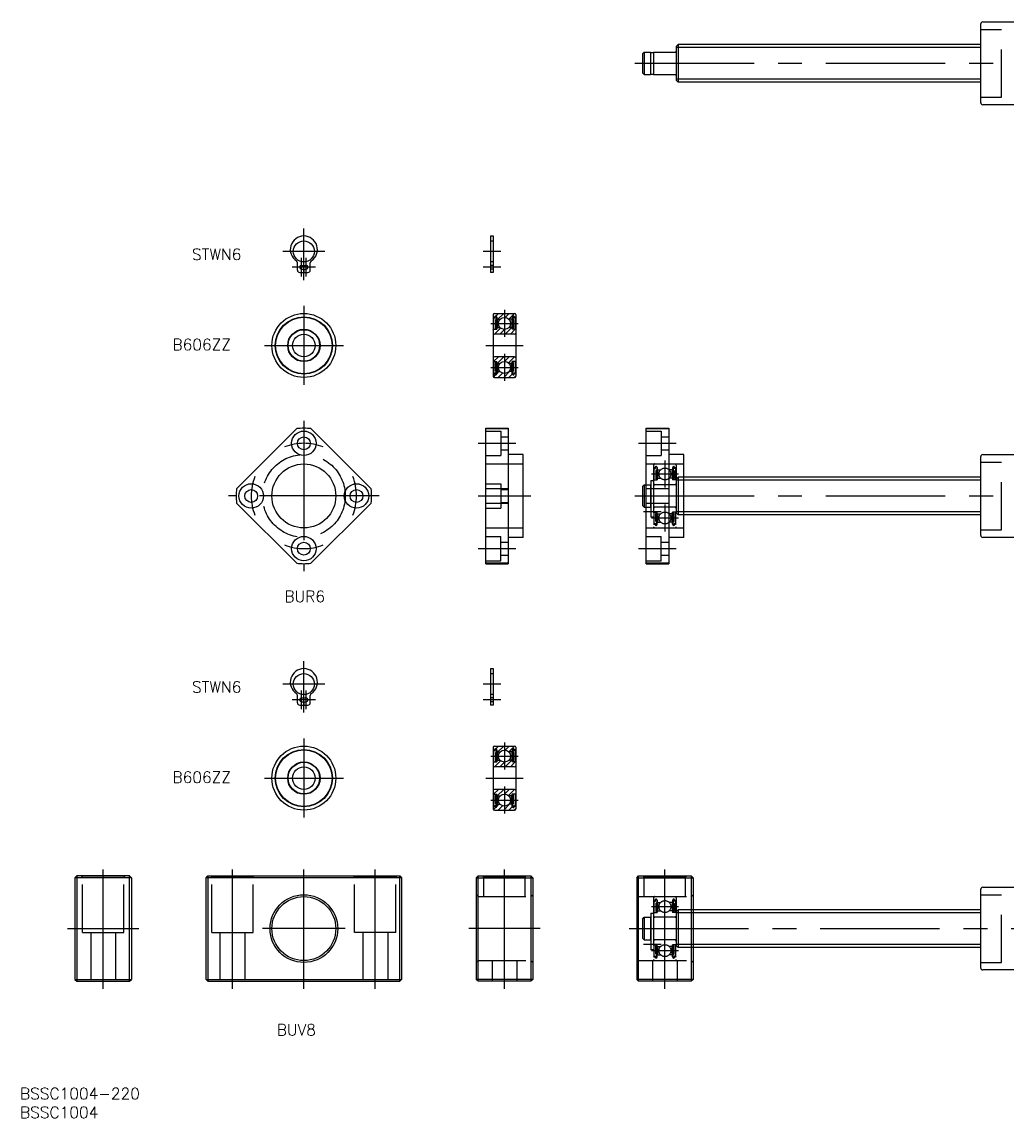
# Model space of a CAD drawing. Extents: x -75 to 466, y -50 to 252.
# Drawn here: x -75 to 187, y -50.4 to 241 of the extents above; entities that cross this region are included whole.
import ezdxf

# ---------------------------------------------------------------- set-up
doc = ezdxf.new("R2010")
doc.units = 0
doc.linetypes.add('CENTER', pattern=[50.8, 31.75, -6.35, 6.35, -6.35])
doc.linetypes.add('DASHED', pattern=[19.05, 12.7, -6.35])
doc.layers.get('0').update_dxf_attribs({"linetype": 'CONTINUOUS'})
doc.layers.add('CENTER', color=1, linetype='CENTER')
doc.styles.get("Standard").update_dxf_attribs({"font": 'txt.shx', "height": 3, "bigfont": 'bigfont.shx'})

msp = doc.modelspace()

# ---------------------------------------------------------------- linework, layer by layer
at = {"color": 7, "linetype": 'CONTINUOUS'}
for p, q in [((180, 219.5), (180, 240.5)), ((180.5, 241), (198.1, 241)), ((99.5, 235), (99, 234.5)), ((99, 234.5), (99, 225.5)), ((180, 235), (99.5, 235)), ((99.5, 235), (99.5, 225)), ((90, 232.5), (90.5, 233)), ((90, 232.5), (90, 227.5)), ((90.5, 233), (90.5, 227)), ((90.5, 233), (92.2, 233)), ((92.2, 233), (92.2, 227)), ((92.2, 232.85), (93, 232.85)), ((93, 233), (93, 227)), ((93, 233), (98.8, 233)), ((90.5, 227), (90, 227.5)), ((90.5, 227), (92.2, 227)), ((92.2, 227.15), (93, 227.15)), ((93, 227), (98.8, 227)), ((99, 225.5), (99.5, 225)), ((180, 225), (99.5, 225)), ((198.1, 219), (180.5, 219)), ((49.65, 184.1), (49.65, 174.4)), ((49.65, 184.1), (50.35, 184.1)), ((50.35, 184.1), (50.35, 174.4)), ((-1.7, 175), (-1.7, 176.99)), ((-0.6, 176.3), (0.6, 176.3)), ((-0.6, 175.3), (0.6, 175.3)), ((0, 176.3), (0, 177.2)), ((0, 175.3), (0, 174.4)), ((1.7, 175), (1.7, 176.99)), ((-1.1, 174.4), (1.1, 174.4)), ((50.35, 174.4), (49.65, 174.4)), ((50.35, 163.2), (50.35, 146.8)), ((50.65, 163.5), (56.05, 163.5)), ((56.35, 163.2), (56.35, 146.8)), ((50.45, 162.5), (50.35, 162.6)), ((50.45, 162.5), (50.45, 159.3)), ((50.45, 162.5), (50.66, 162.5)), ((50.66, 162.5), (50.77, 162.67)), ((50.71, 162.33), (50.82, 162.27)), ((50.77, 162.44), (50.88, 162.61)), ((50.88, 162.37), (50.77, 162.44)), ((50.82, 162.27), (50.88, 162.37)), ((51.17, 161.95), (50.92, 161.7)), ((50.92, 161.7), (50.92, 159.65)), ((51.29, 161.9), (51.04, 161.65)), ((51.04, 159.65), (51.04, 161.65)), ((51.17, 162.53), (51.17, 161.95)), ((51.29, 162.53), (51.29, 159.3)), ((51.39, 161.95), (51.29, 162.05)), ((51.39, 161.95), (51.39, 159.75)), ((51.39, 161.95), (52.21, 161.95)), ((55.31, 161.95), (54.49, 161.95)), ((55.31, 161.95), (55.41, 162.05)), ((55.31, 161.95), (55.31, 159.75)), ((55.41, 162.53), (55.41, 159.3)), ((55.41, 161.9), (55.66, 161.65)), ((55.53, 162.53), (55.53, 161.95)), ((55.53, 161.95), (55.78, 161.7)), ((55.66, 159.65), (55.66, 161.65)), ((55.78, 161.7), (55.78, 159.65)), ((55.93, 162.44), (55.82, 162.61)), ((55.82, 162.37), (55.93, 162.44)), ((55.88, 162.27), (55.82, 162.37)), ((55.99, 162.33), (55.88, 162.27)), ((56.04, 162.5), (55.93, 162.67)), ((56.25, 162.5), (56.04, 162.5)), ((56.25, 162.5), (56.35, 162.6)), ((56.25, 159.3), (56.25, 162.5)), ((50.35, 159.2), (50.45, 159.3)), ((50.45, 159.3), (51.29, 159.3)), ((56.05, 158), (50.65, 158)), ((51.23, 159.65), (51.04, 159.65)), ((51.04, 159.52), (51.23, 159.52)), ((51.23, 159.52), (51.23, 159.65)), ((51.29, 159.65), (51.39, 159.75)), ((51.39, 159.75), (52.21, 159.75)), ((55.31, 159.75), (54.49, 159.75)), ((55.41, 159.65), (55.31, 159.75)), ((56.25, 159.3), (55.41, 159.3)), ((55.47, 159.52), (55.47, 159.65)), ((55.47, 159.65), (55.66, 159.65)), ((55.66, 159.52), (55.47, 159.52)), ((56.35, 159.2), (56.25, 159.3)), ((56.05, 152), (50.65, 152)), ((50.35, 150.8), (50.45, 150.7)), ((50.45, 150.7), (50.45, 147.5)), ((50.45, 150.7), (51.29, 150.7)), ((50.92, 148.3), (50.92, 150.35)), ((51.04, 150.48), (51.23, 150.48)), ((51.23, 150.35), (51.04, 150.35)), ((51.04, 150.35), (51.04, 148.35)), ((51.23, 150.48), (51.23, 150.35)), ((51.29, 147.47), (51.29, 150.7)), ((51.29, 150.35), (51.39, 150.25)), ((51.39, 150.25), (51.39, 148.05)), ((51.39, 150.25), (52.21, 150.25)), ((55.31, 150.25), (54.49, 150.25)), ((55.41, 150.35), (55.31, 150.25)), ((55.31, 148.05), (55.31, 150.25)), ((56.25, 150.7), (55.41, 150.7)), ((55.41, 147.47), (55.41, 150.7)), ((55.66, 150.48), (55.47, 150.48)), ((55.47, 150.48), (55.47, 150.35)), ((55.47, 150.35), (55.66, 150.35)), ((55.66, 150.35), (55.66, 148.35)), ((55.78, 148.3), (55.78, 150.35)), ((56.35, 150.8), (56.25, 150.7)), ((56.25, 147.5), (56.25, 150.7)), ((50.45, 147.5), (50.35, 147.4)), ((50.45, 147.5), (50.66, 147.5)), ((50.65, 146.5), (56.05, 146.5)), ((50.66, 147.5), (50.77, 147.33)), ((50.71, 147.67), (50.82, 147.73)), ((50.88, 147.63), (50.77, 147.56)), ((50.77, 147.56), (50.88, 147.39)), ((50.82, 147.73), (50.88, 147.63)), ((51.17, 148.05), (50.92, 148.3)), ((51.29, 148.1), (51.04, 148.35)), ((51.17, 147.47), (51.17, 148.05)), ((51.39, 148.05), (51.29, 147.95)), ((51.39, 148.05), (52.21, 148.05)), ((55.31, 148.05), (54.49, 148.05)), ((55.31, 148.05), (55.41, 147.95)), ((55.41, 148.1), (55.66, 148.35)), ((55.53, 148.05), (55.78, 148.3)), ((55.53, 147.47), (55.53, 148.05)), ((55.88, 147.73), (55.82, 147.63)), ((55.82, 147.63), (55.93, 147.56)), ((55.93, 147.56), (55.82, 147.39)), ((55.99, 147.67), (55.88, 147.73)), ((56.04, 147.5), (55.93, 147.33)), ((56.25, 147.5), (56.04, 147.5)), ((56.25, 147.5), (56.35, 147.4)), ((-1.9, 132.9), (-17.9, 116.9)), ((1.9, 132.9), (17.9, 116.9)), ((48.35, 97), (48.35, 133)), ((48.35, 133), (54.35, 133)), ((48.35, 132.9), (54.35, 132.9)), ((54.35, 133), (54.35, 97)), ((91, 97), (91, 133)), ((91, 133), (97, 133)), ((91, 132.9), (97, 132.9)), ((97, 133), (97, 97)), ((58.35, 126), (54.35, 126)), ((58.35, 104), (58.35, 126)), ((101, 126), (97, 126)), ((101, 104), (101, 126)), ((180, 104.5), (180, 125.5)), ((180.5, 126), (198.1, 126)), ((180, 120), (101, 120)), ((54.35, 116.9), (48.35, 116.9)), ((90, 117.5), (90.5, 118)), ((90, 117.5), (90, 112.5)), ((90.5, 118), (90.5, 112)), ((90.5, 118), (91, 118)), ((97, 116.9), (91, 116.9)), ((-1.9, 97.1), (-17.9, 113.1)), ((17.9, 113.1), (1.9, 97.1)), ((48.35, 113.1), (54.35, 113.1)), ((90.5, 112), (90, 112.5)), ((90.5, 112), (91, 112)), ((91, 113.1), (97, 113.1)), ((180, 110), (101, 110)), ((58.35, 104), (54.35, 104)), ((101, 104), (97, 104)), ((198.1, 104), (180.5, 104)), ((54.35, 97.1), (48.35, 97.1)), ((48.35, 97), (54.35, 97)), ((97, 97.1), (91, 97.1)), ((91, 97), (97, 97)), ((49.65, 69.1), (49.65, 59.4)), ((49.65, 69.1), (50.35, 69.1)), ((50.35, 69.1), (50.35, 59.4)), ((-1.7, 60), (-1.7, 61.99)), ((-0.6, 61.3), (0.6, 61.3)), ((0, 61.3), (0, 62.2)), ((1.7, 60), (1.7, 61.99)), ((-1.1, 59.4), (1.1, 59.4)), ((-0.6, 60.3), (0.6, 60.3)), ((0, 60.3), (0, 59.4)), ((50.35, 59.4), (49.65, 59.4)), ((50.35, 48.2), (50.35, 31.8)), ((50.45, 47.5), (50.35, 47.6)), ((50.45, 47.5), (50.45, 44.3)), ((50.45, 47.5), (50.66, 47.5)), ((50.65, 48.5), (56.05, 48.5)), ((50.66, 47.5), (50.77, 47.67)), ((50.71, 47.33), (50.82, 47.27)), ((50.77, 47.44), (50.88, 47.61)), ((50.88, 47.37), (50.77, 47.44)), ((50.82, 47.27), (50.88, 47.37)), ((51.17, 46.95), (50.92, 46.7)), ((50.92, 46.7), (50.92, 44.65)), ((51.29, 46.9), (51.04, 46.65)), ((51.04, 44.65), (51.04, 46.65)), ((51.17, 47.53), (51.17, 46.95)), ((51.29, 47.53), (51.29, 44.3)), ((51.39, 46.95), (51.29, 47.05)), ((51.39, 46.95), (51.39, 44.75)), ((51.39, 46.95), (52.21, 46.95)), ((55.31, 46.95), (54.49, 46.95)), ((55.31, 46.95), (55.41, 47.05)), ((55.31, 46.95), (55.31, 44.75)), ((55.41, 47.53), (55.41, 44.3)), ((55.41, 46.9), (55.66, 46.65)), ((55.53, 47.53), (55.53, 46.95)), ((55.53, 46.95), (55.78, 46.7)), ((55.66, 44.65), (55.66, 46.65)), ((55.78, 46.7), (55.78, 44.65)), ((55.93, 47.44), (55.82, 47.61)), ((55.82, 47.37), (55.93, 47.44)), ((55.88, 47.27), (55.82, 47.37)), ((55.99, 47.33), (55.88, 47.27)), ((56.04, 47.5), (55.93, 47.67)), ((56.25, 47.5), (56.04, 47.5)), ((56.25, 47.5), (56.35, 47.6)), ((56.25, 44.3), (56.25, 47.5)), ((56.35, 48.2), (56.35, 31.8)), ((50.35, 44.2), (50.45, 44.3)), ((50.45, 44.3), (51.29, 44.3)), ((51.23, 44.65), (51.04, 44.65)), ((51.04, 44.52), (51.23, 44.52)), ((51.23, 44.52), (51.23, 44.65)), ((51.29, 44.65), (51.39, 44.75)), ((51.39, 44.75), (52.21, 44.75)), ((55.31, 44.75), (54.49, 44.75)), ((55.41, 44.65), (55.31, 44.75)), ((56.25, 44.3), (55.41, 44.3)), ((55.47, 44.52), (55.47, 44.65)), ((55.47, 44.65), (55.66, 44.65)), ((55.66, 44.52), (55.47, 44.52)), ((56.35, 44.2), (56.25, 44.3)), ((56.05, 43), (50.65, 43)), ((50.35, 35.8), (50.45, 35.7)), ((50.45, 35.7), (50.45, 32.5)), ((50.45, 35.7), (51.29, 35.7)), ((56.05, 37), (50.65, 37)), ((50.92, 33.3), (50.92, 35.35)), ((51.04, 35.48), (51.23, 35.48)), ((51.04, 35.35), (51.04, 33.35)), ((51.23, 35.35), (51.04, 35.35)), ((51.23, 35.48), (51.23, 35.35)), ((51.29, 32.47), (51.29, 35.7)), ((51.29, 35.35), (51.39, 35.25)), ((51.39, 35.25), (51.39, 33.05)), ((51.39, 35.25), (52.21, 35.25)), ((55.31, 35.25), (54.49, 35.25)), ((55.41, 35.35), (55.31, 35.25)), ((55.31, 33.05), (55.31, 35.25)), ((55.41, 32.47), (55.41, 35.7)), ((56.25, 35.7), (55.41, 35.7)), ((55.66, 35.48), (55.47, 35.48)), ((55.47, 35.48), (55.47, 35.35)), ((55.47, 35.35), (55.66, 35.35)), ((55.66, 35.35), (55.66, 33.35)), ((55.78, 33.3), (55.78, 35.35)), ((56.35, 35.8), (56.25, 35.7)), ((56.25, 32.5), (56.25, 35.7)), ((50.45, 32.5), (50.35, 32.4)), ((50.45, 32.5), (50.66, 32.5)), ((50.66, 32.5), (50.77, 32.33)), ((50.71, 32.67), (50.82, 32.73)), ((50.88, 32.63), (50.77, 32.56)), ((50.77, 32.56), (50.88, 32.39)), ((50.82, 32.73), (50.88, 32.63)), ((51.17, 33.05), (50.92, 33.3)), ((51.29, 33.1), (51.04, 33.35)), ((51.17, 32.47), (51.17, 33.05)), ((51.39, 33.05), (51.29, 32.95)), ((51.39, 33.05), (52.21, 33.05)), ((55.31, 33.05), (54.49, 33.05)), ((55.31, 33.05), (55.41, 32.95)), ((55.41, 33.1), (55.66, 33.35)), ((55.53, 33.05), (55.78, 33.3)), ((55.53, 32.47), (55.53, 33.05)), ((55.88, 32.73), (55.82, 32.63)), ((55.82, 32.63), (55.93, 32.56)), ((55.93, 32.56), (55.82, 32.39)), ((55.99, 32.67), (55.88, 32.73)), ((56.04, 32.5), (55.93, 32.33)), ((56.25, 32.5), (56.04, 32.5)), ((56.25, 32.5), (56.35, 32.4)), ((50.65, 31.5), (56.05, 31.5)), ((-60.35, 14), (-60.85, 13.5)), ((-60.85, 13.5), (-60.85, -13.5)), ((-45.85, 13.5), (-60.85, 13.5)), ((-60.35, 14), (-60.35, -14)), ((-46.35, 14), (-60.35, 14)), ((-46.35, -14), (-46.35, 14)), ((-45.85, 13.5), (-46.35, 14)), ((-45.85, 13.5), (-45.85, -13.5)), ((-26, 13.5), (-25.5, 14)), ((26, 13.5), (-26, 13.5)), ((-26, -13.5), (-26, 13.5)), ((-25.5, 14), (25.5, 14)), ((-25.5, 14), (-25.5, -14)), ((25.5, -14), (25.5, 14)), ((25.5, 14), (26, 13.5)), ((26, 13.5), (26, -13.5)), ((45.85, 13.5), (46.35, 14)), ((45.85, 13.5), (45.85, -13.5)), ((45.85, 13.5), (60.85, 13.5)), ((46.35, -14), (46.35, 14)), ((46.35, 14), (60.35, 14)), ((60.35, 14), (60.35, -14)), ((60.35, 14), (60.85, 13.5)), ((60.85, 13.5), (60.85, -13.5)), ((88.5, 13.5), (89, 14)), ((88.5, 13.5), (88.5, -13.5)), ((88.5, 13.5), (103.5, 13.5)), ((89, -14), (89, 14)), ((89, 14), (103, 14)), ((103, 14), (103, -14)), ((103, 14), (103.5, 13.5)), ((103.5, 13.5), (103.5, -13.5)), ((180, -10.5), (180, 10.5)), ((180.5, 11), (198.1, 11)), ((180, 5), (103.5, 5)), ((180, -5), (103.5, -5)), ((198.1, -11), (180.5, -11)), ((-60.85, -13.5), (-45.85, -13.5)), ((-60.85, -13.5), (-60.35, -14)), ((-60.35, -14), (-46.35, -14)), ((-46.35, -14), (-45.85, -13.5)), ((-26, -13.5), (26, -13.5)), ((-25.5, -14), (-26, -13.5)), ((-25.5, -14), (25.5, -14)), ((26, -13.5), (25.5, -14)), ((60.85, -13.5), (45.85, -13.5)), ((46.35, -14), (45.85, -13.5)), ((60.35, -14), (46.35, -14)), ((60.85, -13.5), (60.35, -14)), ((103.5, -13.5), (88.5, -13.5)), ((89, -14), (88.5, -13.5)), ((103, -14), (89, -14)), ((103.5, -13.5), (103, -14))]:
    msp.add_line(p, q, dxfattribs=at)
at = {"color": 3, "linetype": 'DASHED'}
for p, q in [((180, 239), (185.5, 239)), ((185.5, 221), (185.5, 239)), ((180, 221), (185.5, 221)), ((49.65, 182.8), (50.35, 182.8)), ((50.35, 177.2), (49.65, 177.2)), ((50.35, 176.3), (49.65, 176.3)), ((50.35, 175.3), (49.65, 175.3)), ((48.35, 132.25), (52.35, 132.25)), ((52.35, 132.25), (52.35, 125.75)), ((91, 132.25), (95, 132.25)), ((95, 132.25), (95, 125.75)), ((52.35, 130.7), (54.35, 130.7)), ((95, 130.7), (97, 130.7)), ((48.35, 125.75), (52.35, 125.75)), ((52.35, 127.3), (54.35, 127.3)), ((91, 125.75), (95, 125.75)), ((95, 127.3), (97, 127.3)), ((48.35, 123.5), (58.35, 123.5)), ((91, 123.5), (101, 123.5)), ((93, 123.2), (93, 106.8)), ((93.1, 122.5), (93, 122.6)), ((93.1, 122.5), (93.1, 119.3)), ((93.1, 122.5), (93.31, 122.5)), ((93.31, 122.5), (93.42, 122.67)), ((93.42, 122.44), (93.53, 122.61)), ((93.53, 122.37), (93.42, 122.44)), ((93.47, 122.27), (93.53, 122.37)), ((93.82, 122.53), (93.82, 121.95)), ((93.94, 122.53), (93.94, 119.3)), ((98.06, 122.53), (98.06, 119.3)), ((98.18, 122.53), (98.18, 121.95)), ((98.58, 122.44), (98.47, 122.61)), ((98.47, 122.37), (98.58, 122.44)), ((98.53, 122.27), (98.47, 122.37)), ((98.69, 122.5), (98.58, 122.67)), ((98.9, 122.5), (98.69, 122.5)), ((98.9, 122.5), (99, 122.6)), ((98.9, 119.3), (98.9, 122.5)), ((99, 123.2), (99, 106.8)), ((180, 124), (185.5, 124)), ((185.5, 106), (185.5, 124)), ((93.36, 122.33), (93.47, 122.27)), ((93.82, 121.95), (93.56, 121.7)), ((93.56, 121.7), (93.56, 119.65)), ((93.94, 121.9), (93.69, 121.65)), ((93.69, 119.65), (93.69, 121.65)), ((93.88, 119.65), (93.69, 119.65)), ((93.69, 119.52), (93.88, 119.52)), ((93.88, 119.52), (93.88, 119.65)), ((94.04, 121.95), (93.94, 122.05)), ((93.94, 119.65), (94.04, 119.75)), ((94.04, 121.95), (94.04, 119.75)), ((94.04, 121.95), (94.86, 121.95)), ((94.04, 119.75), (94.86, 119.75)), ((97.96, 121.95), (97.14, 121.95)), ((97.96, 119.75), (97.14, 119.75)), ((97.96, 121.95), (98.06, 122.05)), ((97.96, 121.95), (97.96, 119.75)), ((98.06, 119.65), (97.96, 119.75)), ((98.06, 121.9), (98.31, 121.65)), ((98.12, 119.52), (98.12, 119.65)), ((98.12, 119.65), (98.31, 119.65)), ((98.31, 119.52), (98.12, 119.52)), ((98.18, 121.95), (98.44, 121.7)), ((98.31, 119.65), (98.31, 121.65)), ((98.44, 121.7), (98.44, 119.65)), ((98.64, 122.33), (98.53, 122.27)), ((99.5, 120), (99, 119.5)), ((99.5, 120), (99.5, 110)), ((101, 120), (99.5, 120)), ((48.35, 118.25), (52.35, 118.25)), ((52.35, 118.25), (52.35, 111.75)), ((52.35, 116.7), (54.35, 116.7)), ((91, 118), (92.2, 118)), ((92.2, 118), (92.2, 112)), ((92.2, 117.85), (92.3, 117.85)), ((92.3, 119.1), (92.3, 109.4)), ((92.3, 119.1), (93, 119.1)), ((93, 119.2), (93.1, 119.3)), ((98.8, 118), (93, 118)), ((93.1, 119.3), (93.94, 119.3)), ((98.9, 119.3), (98.06, 119.3)), ((99, 119.2), (98.9, 119.3)), ((101, 119.2), (99, 119.2)), ((48.35, 111.75), (52.35, 111.75)), ((52.35, 113.3), (54.35, 113.3)), ((91, 112), (92.2, 112)), ((92.2, 112.15), (92.3, 112.15)), ((98.8, 112), (93, 112)), ((93, 110.8), (93.1, 110.7)), ((99, 110.8), (98.9, 110.7)), ((101, 110.8), (99, 110.8)), ((93, 109.4), (92.3, 109.4)), ((93.1, 110.7), (93.94, 110.7)), ((93.1, 110.7), (93.1, 107.5)), ((93.56, 108.3), (93.56, 110.35)), ((93.82, 108.05), (93.56, 108.3)), ((93.69, 110.48), (93.88, 110.48)), ((93.69, 110.35), (93.69, 108.35)), ((93.88, 110.35), (93.69, 110.35)), ((93.94, 108.1), (93.69, 108.35)), ((93.82, 107.47), (93.82, 108.05)), ((93.88, 110.48), (93.88, 110.35)), ((93.94, 107.47), (93.94, 110.7)), ((93.94, 110.35), (94.04, 110.25)), ((94.04, 108.05), (93.94, 107.95)), ((94.04, 110.25), (94.04, 108.05)), ((94.04, 110.25), (94.86, 110.25)), ((94.04, 108.05), (94.86, 108.05)), ((97.96, 110.25), (97.14, 110.25)), ((97.96, 108.05), (97.14, 108.05)), ((98.06, 110.35), (97.96, 110.25)), ((97.96, 108.05), (97.96, 110.25)), ((97.96, 108.05), (98.06, 107.95)), ((98.06, 107.47), (98.06, 110.7)), ((98.9, 110.7), (98.06, 110.7)), ((98.06, 108.1), (98.31, 108.35)), ((98.31, 110.48), (98.12, 110.48)), ((98.12, 110.48), (98.12, 110.35)), ((98.12, 110.35), (98.31, 110.35)), ((98.18, 108.05), (98.44, 108.3)), ((98.18, 107.47), (98.18, 108.05)), ((98.31, 110.35), (98.31, 108.35)), ((98.44, 108.3), (98.44, 110.35)), ((98.9, 107.5), (98.9, 110.7)), ((99, 110.5), (99.5, 110)), ((101, 110), (99.5, 110)), ((48.35, 106.5), (58.35, 106.5)), ((91, 106.5), (101, 106.5)), ((93.1, 107.5), (93, 107.4)), ((93.1, 107.5), (93.31, 107.5)), ((93.31, 107.5), (93.42, 107.33)), ((93.36, 107.67), (93.47, 107.73)), ((93.53, 107.63), (93.42, 107.56)), ((93.42, 107.56), (93.53, 107.39)), ((93.47, 107.73), (93.53, 107.63)), ((98.53, 107.73), (98.47, 107.63)), ((98.47, 107.63), (98.58, 107.56)), ((98.58, 107.56), (98.47, 107.39)), ((98.64, 107.67), (98.53, 107.73)), ((98.69, 107.5), (98.58, 107.33)), ((98.9, 107.5), (98.69, 107.5)), ((98.9, 107.5), (99, 107.4)), ((180, 106), (185.5, 106)), ((48.35, 104.25), (52.35, 104.25)), ((52.35, 97.75), (52.35, 104.25)), ((52.35, 102.7), (54.35, 102.7)), ((91, 104.25), (95, 104.25)), ((95, 97.75), (95, 104.25)), ((95, 102.7), (97, 102.7)), ((52.35, 99.3), (54.35, 99.3)), ((95, 99.3), (97, 99.3)), ((48.35, 97.75), (52.35, 97.75)), ((91, 97.75), (95, 97.75)), ((49.65, 67.8), (50.35, 67.8)), ((50.35, 62.2), (49.65, 62.2)), ((50.35, 61.3), (49.65, 61.3)), ((50.35, 60.3), (49.65, 60.3)), ((-58.85, 13.7), (-59.15, 14)), ((-58.85, -1), (-58.85, 13.7)), ((-58.85, 13.7), (-47.85, 13.7)), ((-47.85, 13.7), (-47.55, 14)), ((-47.85, -1), (-47.85, 13.7)), ((-24.5, 13.7), (-24.8, 14)), ((-24.5, -1), (-24.5, 13.7)), ((-24.5, 13.7), (-13.5, 13.7)), ((-13.5, 13.7), (-13.2, 14)), ((-13.5, -1), (-13.5, 13.7)), ((13.5, 13.7), (13.2, 14)), ((24.5, 13.7), (13.5, 13.7)), ((13.5, -1), (13.5, 13.7)), ((24.5, 13.7), (24.8, 14)), ((24.5, -1), (24.5, 13.7)), ((47.85, 13.7), (47.55, 14)), ((58.85, 13.7), (47.85, 13.7)), ((47.85, 8.5), (47.85, 13.7)), ((58.85, 13.7), (59.15, 14)), ((58.85, 8.5), (58.85, 13.7)), ((90.5, 13.7), (90.2, 14)), ((101.5, 13.7), (90.5, 13.7)), ((90.5, 8.5), (90.5, 13.7)), ((101.5, 13.7), (101.8, 14)), ((101.5, 8.5), (101.5, 13.7)), ((46.35, 8.5), (45.85, 9)), ((60.35, 8.5), (60.85, 9)), ((89, 8.5), (88.5, 9)), ((103, 8.5), (103.5, 9)), ((180, 9), (185.5, 9)), ((185.5, -9), (185.5, 9)), ((46.35, 8.5), (60.35, 8.5)), ((89, 8.5), (103, 8.5)), ((93, 8.2), (93, -8.2)), ((93.1, 7.5), (93, 7.6)), ((93.1, 7.5), (93.1, 4.3)), ((93.1, 7.5), (93.31, 7.5)), ((93.31, 7.5), (93.42, 7.67)), ((93.36, 7.33), (93.47, 7.27)), ((93.42, 7.44), (93.53, 7.61)), ((93.53, 7.37), (93.42, 7.44)), ((93.47, 7.27), (93.53, 7.37)), ((93.82, 6.95), (93.56, 6.7)), ((93.56, 6.7), (93.56, 4.65)), ((93.94, 6.9), (93.69, 6.65)), ((93.69, 4.65), (93.69, 6.65)), ((93.82, 7.53), (93.82, 6.95)), ((93.94, 7.53), (93.94, 4.3)), ((94.04, 6.95), (93.94, 7.05)), ((94.04, 6.95), (94.04, 4.75)), ((94.04, 6.95), (94.86, 6.95)), ((97.96, 6.95), (97.14, 6.95)), ((97.96, 6.95), (98.06, 7.05)), ((97.96, 6.95), (97.96, 4.75)), ((98.06, 7.53), (98.06, 4.3)), ((98.06, 6.9), (98.31, 6.65)), ((98.18, 7.53), (98.18, 6.95)), ((98.18, 6.95), (98.44, 6.7)), ((98.31, 4.65), (98.31, 6.65)), ((98.44, 6.7), (98.44, 4.65)), ((98.58, 7.44), (98.47, 7.61)), ((98.47, 7.37), (98.58, 7.44)), ((98.53, 7.27), (98.47, 7.37)), ((98.64, 7.33), (98.53, 7.27)), ((98.69, 7.5), (98.58, 7.67)), ((98.9, 7.5), (98.69, 7.5)), ((98.9, 7.5), (99, 7.6)), ((98.9, 4.3), (98.9, 7.5)), ((99, 8.2), (99, -8.2)), ((90, 2.5), (90.5, 3)), ((90.5, 3), (90.5, -3)), ((90.5, 3), (92.2, 3)), ((92.2, 3), (92.2, -3)), ((92.3, 4.1), (92.3, -5.6)), ((92.3, 4.1), (93, 4.1)), ((93, 4.2), (93.1, 4.3)), ((98.8, 3), (93, 3)), ((93.1, 4.3), (93.94, 4.3)), ((93.88, 4.65), (93.69, 4.65)), ((93.69, 4.52), (93.88, 4.52)), ((93.88, 4.52), (93.88, 4.65)), ((93.94, 4.65), (94.04, 4.75)), ((94.04, 4.75), (94.86, 4.75)), ((97.96, 4.75), (97.14, 4.75)), ((98.06, 4.65), (97.96, 4.75)), ((98.9, 4.3), (98.06, 4.3)), ((98.12, 4.65), (98.31, 4.65)), ((98.12, 4.52), (98.12, 4.65)), ((98.31, 4.52), (98.12, 4.52)), ((99, 4.2), (98.9, 4.3)), ((99.5, 5), (99, 4.5)), ((103.5, 4.2), (99, 4.2)), ((99.5, 5), (99.5, -5)), ((103.5, 5), (99.5, 5)), ((90, 2.5), (90, -2.5)), ((92.2, 2.85), (92.3, 2.85)), ((-58.85, -1), (-47.85, -1)), ((-56.65, -1), (-56.65, -14)), ((-50.05, -1), (-50.05, -14)), ((-24.5, -1), (-13.5, -1)), ((-22.3, -1), (-22.3, -14)), ((-15.7, -1), (-15.7, -14)), ((24.5, -1), (13.5, -1)), ((15.7, -1), (15.7, -14)), ((22.3, -1), (22.3, -14)), ((90.5, -3), (90, -2.5)), ((92.2, -2.85), (92.3, -2.85)), ((90.5, -3), (92.2, -3)), ((93, -5.6), (92.3, -5.6)), ((98.8, -3), (93, -3)), ((93, -4.2), (93.1, -4.3)), ((93.1, -4.3), (93.94, -4.3)), ((93.1, -4.3), (93.1, -7.5)), ((93.56, -6.7), (93.56, -4.65)), ((93.69, -4.52), (93.88, -4.52)), ((93.88, -4.65), (93.69, -4.65)), ((93.69, -4.65), (93.69, -6.65)), ((93.88, -4.52), (93.88, -4.65)), ((93.94, -7.53), (93.94, -4.3)), ((93.94, -4.65), (94.04, -4.75)), ((94.04, -4.75), (94.86, -4.75)), ((94.04, -4.75), (94.04, -6.95)), ((97.96, -4.75), (97.14, -4.75)), ((98.06, -4.65), (97.96, -4.75)), ((97.96, -6.95), (97.96, -4.75)), ((98.9, -4.3), (98.06, -4.3)), ((98.06, -7.53), (98.06, -4.3)), ((98.12, -4.52), (98.12, -4.65)), ((98.31, -4.52), (98.12, -4.52)), ((98.12, -4.65), (98.31, -4.65)), ((98.31, -4.65), (98.31, -6.65)), ((98.44, -6.7), (98.44, -4.65)), ((99, -4.2), (98.9, -4.3)), ((98.9, -7.5), (98.9, -4.3)), ((103.5, -4.2), (99, -4.2)), ((99, -4.5), (99.5, -5)), ((103.5, -5), (99.5, -5)), ((46.35, -8.5), (45.85, -9)), ((46.35, -8.5), (60.35, -8.5)), ((50.05, -8.5), (50.05, -14)), ((56.65, -8.5), (56.65, -14)), ((60.35, -8.5), (60.85, -9)), ((89, -8.5), (88.5, -9)), ((89, -8.5), (103, -8.5)), ((92.7, -8.5), (92.7, -14)), ((93.1, -7.5), (93, -7.6)), ((93.1, -7.5), (93.31, -7.5)), ((93.31, -7.5), (93.42, -7.67)), ((93.36, -7.33), (93.47, -7.27)), ((93.53, -7.37), (93.42, -7.44)), ((93.42, -7.44), (93.53, -7.61)), ((93.47, -7.27), (93.53, -7.37)), ((93.82, -6.95), (93.56, -6.7)), ((93.94, -6.9), (93.69, -6.65)), ((93.82, -7.53), (93.82, -6.95)), ((94.04, -6.95), (93.94, -7.05)), ((94.04, -6.95), (94.86, -6.95)), ((97.96, -6.95), (97.14, -6.95)), ((97.96, -6.95), (98.06, -7.05)), ((98.06, -6.9), (98.31, -6.65)), ((98.18, -6.95), (98.44, -6.7)), ((98.18, -7.53), (98.18, -6.95)), ((98.53, -7.27), (98.47, -7.37)), ((98.47, -7.37), (98.58, -7.44)), ((98.58, -7.44), (98.47, -7.61)), ((98.64, -7.33), (98.53, -7.27)), ((98.69, -7.5), (98.58, -7.67)), ((98.9, -7.5), (98.69, -7.5)), ((98.9, -7.5), (99, -7.6)), ((99.3, -8.5), (99.3, -14)), ((103, -8.5), (103.5, -9)), ((180, -9), (185.5, -9))]:
    msp.add_line(p, q, dxfattribs=at)
at = {"color": 3, "linetype": 'CONTINUOUS'}
for p, q in [((180, 234.2), (99, 234.2)), ((180, 225.8), (99, 225.8)), ((51.05, 162.81), (51.74, 163.5)), ((51.6, 161.95), (53.15, 163.5)), ((53.5, 162.43), (54.57, 163.5)), ((54.46, 161.98), (55.98, 163.5)), ((50.35, 159.08), (50.57, 159.3)), ((50.68, 158), (52.32, 159.64)), ((52.1, 158), (53.36, 159.26)), ((53.51, 158), (55.26, 159.75)), ((54.93, 158), (56.23, 159.3)), ((50.46, 150.7), (51.76, 152)), ((51.42, 150.25), (53.17, 152)), ((53.32, 150.74), (54.58, 152)), ((54.37, 150.37), (56, 152)), ((56.11, 150.7), (56.35, 150.94)), ((50.41, 146.62), (50.98, 147.19)), ((51.29, 147.5), (51.85, 148.05)), ((51.71, 146.5), (52.85, 147.64)), ((53.13, 146.5), (54.68, 148.05)), ((54.54, 146.5), (55.42, 147.38)), ((55.95, 146.5), (56.35, 146.9)), ((180, 119.2), (101, 119.2)), ((180, 110.8), (101, 110.8)), ((51.05, 47.81), (51.74, 48.5)), ((51.6, 46.95), (53.15, 48.5)), ((53.5, 47.43), (54.57, 48.5)), ((54.46, 46.98), (55.98, 48.5)), ((50.35, 44.08), (50.57, 44.3)), ((50.68, 43), (52.32, 44.64)), ((52.1, 43), (53.36, 44.26)), ((53.51, 43), (55.26, 44.75)), ((54.93, 43), (56.23, 44.3)), ((50.46, 35.7), (51.76, 37)), ((51.42, 35.25), (53.17, 37)), ((53.32, 35.74), (54.58, 37)), ((54.37, 35.37), (56, 37)), ((56.11, 35.7), (56.35, 35.94)), ((50.41, 31.62), (50.98, 32.19)), ((51.29, 32.5), (51.85, 33.05)), ((51.71, 31.5), (52.85, 32.64)), ((53.13, 31.5), (54.68, 33.05)), ((54.54, 31.5), (55.42, 32.38)), ((55.95, 31.5), (56.35, 31.9)), ((180, 4.2), (103.5, 4.2)), ((180, -4.2), (103.5, -4.2))]:
    msp.add_line(p, q, dxfattribs=at)
at = {"color": 7, "linetype": 'CONTINUOUS'}
for centre, radius in [((0, 180), 2.8), ((0, 155), 8.5), ((0, 155), 7.6), ((0, 155), 7.5), ((53.35, 160.85), 1.59), ((0, 155), 4.3), ((0, 155), 4.2), ((0, 155), 3), ((53.35, 149.15), 1.59), ((0, 129), 3.25), ((0, 129), 1.7), ((0, 115), 8.5), ((-14, 115), 3.25), ((-14, 115), 1.7), ((14, 115), 3.25), ((14, 115), 1.7), ((0, 101), 3.25), ((0, 101), 1.7), ((0, 65), 2.8), ((0, 40), 8.5), ((0, 40), 7.6), ((0, 40), 7.5), ((53.35, 45.85), 1.59), ((0, 40), 4.3), ((0, 40), 4.2), ((0, 40), 3), ((53.35, 34.15), 1.59), ((0, 0), 9), ((0, 0), 8.5)]:
    msp.add_circle(centre, radius, dxfattribs=at)
at = {"color": 3, "linetype": 'DASHED'}
for centre, radius in [((0, 115), 11), ((96, 120.85), 1.59), ((96, 109.15), 1.59), ((96, 5.85), 1.59), ((96, -5.85), 1.59)]:
    msp.add_circle(centre, radius, dxfattribs=at)
at = {"color": 7, "linetype": 'CONTINUOUS'}
for centre, radius, start, end in [((180.5, 240.5), 0.5, 90, 180), ((98.8, 233.2), 0.2, 270, 0), ((98.8, 226.8), 0.2, 0, 90), ((180.5, 219.5), 0.5, 180, 270), ((0, 180.5), 3.6, 303.2038, 236.7962), ((-2.3, 176.99), 0.6, 360, 56.7962), ((-1.1, 175), 0.6, 180, 270), ((-0.6, 175.8), 0.5, 90, 270), ((0.6, 175.8), 0.5, 270, 90), ((1.1, 175), 0.6, 270, 360), ((2.3, 176.99), 0.6, 123.2038, 180), ((50.65, 163.2), 0.3, 90, 180), ((56.05, 163.2), 0.3, 0, 90), ((50.77, 162.44), 0.126, 149.9926, 240.0026), ((51.01, 162.53), 0.282, 0, 150.0017), ((51.01, 162.53), 0.156, 0, 150.0019), ((55.69, 162.53), 0.282, 29.9983, 180), ((55.69, 162.53), 0.156, 29.9981, 180), ((55.93, 162.44), 0.126, 299.9974, 30.0074), ((50.65, 158.3), 0.3, 180, 270), ((51.04, 159.65), 0.126, 180, 270), ((55.66, 159.65), 0.126, 270, 359.9999), ((56.05, 158.3), 0.3, 270, 0), ((50.65, 151.7), 0.3, 90, 180), ((56.05, 151.7), 0.3, 0, 90), ((51.04, 150.35), 0.126, 90, 179.9999), ((55.66, 150.35), 0.126, 0.0001, 90), ((50.65, 146.8), 0.3, 180, 270), ((50.77, 147.56), 0.126, 119.9974, 210.0074), ((51.01, 147.47), 0.282, 209.9983, 0), ((51.01, 147.47), 0.156, 209.9981, 0), ((55.69, 147.47), 0.282, 180, 330.0017), ((55.69, 147.47), 0.156, 180, 330.0019), ((55.93, 147.56), 0.126, 329.9926, 60.0026), ((56.05, 146.8), 0.3, 270, 0), ((0, 115), 18, 83.9424, 96.0576), ((180.5, 125.5), 0.5, 90, 180), ((0, 115), 18, 173.9424, 186.0576), ((0, 115), 18, 353.9424, 6.0576), ((180.5, 104.5), 0.5, 180, 270), ((0, 115), 18, 263.9424, 276.0576), ((0, 65.5), 3.6, 303.2038, 236.7962), ((-2.3, 61.99), 0.6, 360, 56.7962), ((-0.6, 60.8), 0.5, 90, 270), ((0.6, 60.8), 0.5, 270, 90), ((2.3, 61.99), 0.6, 123.2038, 180), ((-1.1, 60), 0.6, 180, 270), ((1.1, 60), 0.6, 270, 360), ((50.65, 48.2), 0.3, 90, 180), ((50.77, 47.44), 0.126, 149.9926, 240.0026), ((51.01, 47.53), 0.282, 0, 150.0017), ((51.01, 47.53), 0.156, 0, 150.0019), ((55.69, 47.53), 0.282, 29.9983, 180), ((55.69, 47.53), 0.156, 29.9981, 180), ((55.93, 47.44), 0.126, 299.9974, 30.0074), ((56.05, 48.2), 0.3, 0, 90), ((51.04, 44.65), 0.126, 180, 270), ((55.66, 44.65), 0.126, 270, 359.9999), ((50.65, 43.3), 0.3, 180, 270), ((56.05, 43.3), 0.3, 270, 0), ((50.65, 36.7), 0.3, 90, 180), ((51.04, 35.35), 0.126, 90, 179.9999), ((55.66, 35.35), 0.126, 0.0001, 90), ((56.05, 36.7), 0.3, 0, 90), ((50.77, 32.56), 0.126, 119.9974, 210.0074), ((51.01, 32.47), 0.282, 209.9983, 0), ((51.01, 32.47), 0.156, 209.9981, 0), ((55.69, 32.47), 0.282, 180, 330.0017), ((55.69, 32.47), 0.156, 180, 330.0019), ((55.93, 32.56), 0.126, 329.9926, 60.0026), ((50.65, 31.8), 0.3, 180, 270), ((56.05, 31.8), 0.3, 270, 0), ((180.5, 10.5), 0.5, 90, 180), ((180.5, -10.5), 0.5, 180, 270)]:
    msp.add_arc(centre, radius, start, end, dxfattribs=at)
at = {"color": 3, "linetype": 'DASHED'}
for centre, radius, start, end in [((93.3, 123.2), 0.3, 90, 180), ((93.42, 122.44), 0.126, 149.9926, 240.0026), ((93.66, 122.53), 0.282, 0, 150.0017), ((93.66, 122.53), 0.156, 0, 150.0019), ((98.34, 122.53), 0.282, 29.9983, 180), ((98.34, 122.53), 0.156, 29.9981, 180), ((98.58, 122.44), 0.126, 299.9974, 30.0074), ((98.7, 123.2), 0.3, 0, 90), ((93.69, 119.65), 0.126, 180, 270), ((98.31, 119.65), 0.126, 270, 359.9999), ((93.3, 118.3), 0.3, 180, 270), ((98.7, 118.3), 0.3, 270, 0), ((98.8, 118.2), 0.2, 270, 0), ((93.3, 111.7), 0.3, 90, 180), ((98.7, 111.7), 0.3, 0, 90), ((98.8, 111.8), 0.2, 0, 90), ((93.69, 110.35), 0.126, 90, 179.9999), ((98.31, 110.35), 0.126, 0.0001, 90), ((93.3, 106.8), 0.3, 180, 270), ((93.42, 107.56), 0.126, 119.9974, 210.0074), ((93.66, 107.47), 0.282, 209.9983, 0), ((93.66, 107.47), 0.156, 209.9981, 0), ((98.34, 107.47), 0.282, 180, 330.0017), ((98.34, 107.47), 0.156, 180, 330.0019), ((98.58, 107.56), 0.126, 329.9926, 60.0026), ((98.7, 106.8), 0.3, 270, 0), ((93.3, 8.2), 0.3, 90, 180), ((93.42, 7.44), 0.126, 149.9926, 240.0026), ((93.66, 7.53), 0.282, 0, 150.0017), ((93.66, 7.53), 0.156, 0, 150.0019), ((98.34, 7.53), 0.282, 29.9983, 180), ((98.34, 7.53), 0.156, 29.9981, 180), ((98.58, 7.44), 0.126, 299.9974, 30.0074), ((98.7, 8.2), 0.3, 0, 90), ((93.3, 3.3), 0.3, 180, 270), ((93.69, 4.65), 0.126, 180, 270), ((98.31, 4.65), 0.126, 270, 359.9999), ((98.7, 3.3), 0.3, 270, 0), ((98.8, 3.2), 0.2, 270, 0), ((93.3, -3.3), 0.3, 90, 180), ((93.69, -4.65), 0.126, 90, 179.9999), ((98.31, -4.65), 0.126, 0.0001, 90), ((98.7, -3.3), 0.3, 0, 90), ((98.8, -3.2), 0.2, 0, 90), ((93.3, -8.2), 0.3, 180, 270), ((93.42, -7.44), 0.126, 119.9974, 210.0074), ((93.66, -7.53), 0.282, 209.9983, 0), ((93.66, -7.53), 0.156, 209.9981, 0), ((98.34, -7.53), 0.282, 180, 330.0017), ((98.34, -7.53), 0.156, 180, 330.0019), ((98.58, -7.44), 0.126, 329.9926, 60.0026), ((98.7, -8.2), 0.3, 270, 0)]:
    msp.add_arc(centre, radius, start, end, dxfattribs=at)
at = {"layer": 'CENTER', "color": 1, "linetype": 'CENTER'}
for p, q in [((88, 230), (312, 230)), ((0, 172.4), (0, 186.1)), ((5.6, 180), (-5.6, 180)), ((-0.6, 173.3), (-0.6, 178.3)), ((0.6, 173.3), (0.6, 178.3)), ((52.35, 180), (47.65, 180)), ((3.1, 175.8), (-3.1, 175.8)), ((1.1, 175.8), (-1.1, 175.8)), ((52.35, 175.8), (47.65, 175.8)), ((0, 165.5), (0, 144.5)), ((53.35, 164.44), (53.35, 157.26)), ((49.76, 160.85), (56.94, 160.85)), ((-10.5, 155), (10.5, 155)), ((48.35, 155), (58.35, 155)), ((53.35, 152.74), (53.35, 145.56)), ((49.76, 149.15), (56.94, 149.15)), ((0, 135), (0, 95)), ((46.35, 129), (56.35, 129)), ((89, 129), (99, 129)), ((96, 124.44), (96, 117.26)), ((92.41, 120.85), (99.59, 120.85)), ((20, 115), (-20, 115)), ((46.35, 115), (60.35, 115)), ((88, 115), (312, 115)), ((95, 110.8), (90.3, 110.8)), ((96, 112.74), (96, 105.56)), ((92.41, 109.15), (99.59, 109.15)), ((46.35, 101), (56.35, 101)), ((89, 101), (99, 101)), ((0, 57.4), (0, 71.1)), ((5.6, 65), (-5.6, 65)), ((52.35, 65), (47.65, 65)), ((-0.6, 58.3), (-0.6, 63.3)), ((0.6, 58.3), (0.6, 63.3)), ((3.1, 60.8), (-3.1, 60.8)), ((1.1, 60.8), (-1.1, 60.8)), ((52.35, 60.8), (47.65, 60.8)), ((0, 50.5), (0, 29.5)), ((53.35, 49.44), (53.35, 42.26)), ((49.76, 45.85), (56.94, 45.85)), ((-10.5, 40), (10.5, 40)), ((48.35, 40), (58.35, 40)), ((53.35, 37.74), (53.35, 30.56)), ((49.76, 34.15), (56.94, 34.15)), ((-53.35, -16), (-53.35, 16)), ((-19, -16), (-19, 16)), ((0, -16), (0, 16)), ((19, -16), (19, 16)), ((53.35, -16), (53.35, 16)), ((96, -16), (96, 16)), ((92.41, 5.85), (99.59, 5.85)), ((-62.85, 0), (-43.85, 0)), ((11, 0), (-11, 0)), ((62.85, 0), (43.85, 0)), ((86.5, 0), (312, 0)), ((95, -4.2), (90.3, -4.2)), ((92.41, -5.85), (99.59, -5.85))]:
    msp.add_line(p, q, dxfattribs=at)
for start, end in [(68.484, 111.516), (158.484, 201.516), (338.484, 21.516), (248.484, 291.516)]:
    msp.add_arc((0, 115), 14, start, end, dxfattribs=at)

# ---------------------------------------------------------------- texts
at = {"color": 7, "linetype": 'CONTINUOUS'}
for s, p in [('STWN6', (-29.75, 177.72)), ('B606ZZ', (-34.94, 153.73)), ('BUR6', (-5.17, 86.8)), ('STWN6', (-29.75, 62.72)), ('B606ZZ', (-34.94, 38.73)), ('BUV8', (-7.21, -28.41)), ('BSSC1004-220', (-75.48, -45.36)), ('BSSC1004', (-75.48, -50.36))]:
    msp.add_text(s, height=3, dxfattribs=at).set_placement(p)

doc.saveas('drawing.dxf')
